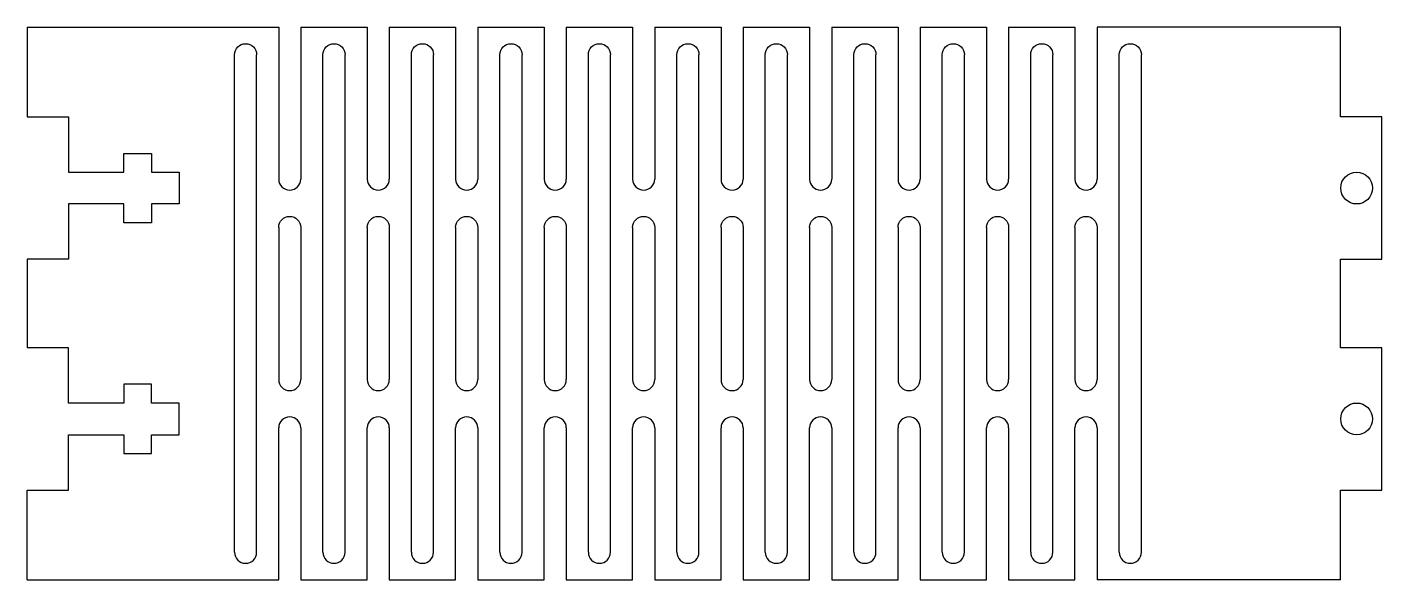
# Model space of a CAD drawing. Extents: x 0 to 4.9, y 0 to 2.
import ezdxf

# ---------------------------------------------------------------- set-up
doc = ezdxf.new("R2010")
doc.units = 0
doc.header["$MEASUREMENT"] = 0
doc.layers.add('VISIBLE', color=7, linetype='CONTINUOUS')

msp = doc.modelspace()

# ---------------------------------------------------------------- linework, layer by layer
at = {"layer": 'VISIBLE'}
for p, q in [((0, 2, 0.117), (0.91, 2, 0.117)), ((0, 2, 0.117), (0, 1.675, 0.117)), ((0.91, 2, 0.117), (0.91, 1.45, 0.117)), ((0.99, 2, 0.117), (1.23, 2, 0.117)), ((0.99, 2, 0.117), (0.99, 1.45, 0.117)), ((1.23, 2, 0.117), (1.23, 1.45, 0.117)), ((1.31, 2, 0.117), (1.55, 2, 0.117)), ((1.31, 2, 0.117), (1.31, 1.45, 0.117)), ((1.55, 2, 0.117), (1.55, 1.45, 0.117)), ((1.63, 2, 0.117), (1.87, 2, 0.117)), ((1.63, 2, 0.117), (1.63, 1.45, 0.117)), ((1.87, 2, 0.117), (1.87, 1.45, 0.117)), ((1.95, 2, 0.117), (2.19, 2, 0.117)), ((1.95, 2, 0.117), (1.95, 1.45, 0.117)), ((2.19, 2, 0.117), (2.19, 1.45, 0.117)), ((2.27, 2, 0.117), (2.51, 2, 0.117)), ((2.27, 2, 0.117), (2.27, 1.45, 0.117)), ((2.51, 2, 0.117), (2.51, 1.45, 0.117)), ((2.59, 2, 0.117), (2.83, 2, 0.117)), ((2.59, 2, 0.117), (2.59, 1.45, 0.117)), ((2.83, 2, 0.117), (2.83, 1.45, 0.117)), ((2.91, 2, 0.117), (3.15, 2, 0.117)), ((2.91, 2, 0.117), (2.91, 1.45, 0.117)), ((3.15, 2, 0.117), (3.15, 1.45, 0.117)), ((3.23, 2, 0.117), (3.47, 2, 0.117)), ((3.23, 2, 0.117), (3.23, 1.45, 0.117)), ((3.47, 2, 0.117), (3.47, 1.45, 0.117)), ((3.55, 2, 0.117), (3.79, 2, 0.117)), ((3.55, 2, 0.117), (3.55, 1.45, 0.117)), ((3.79, 2, 0.117), (3.79, 1.45, 0.117)), ((4.75, 2, 0.117), (3.87, 2, 0.117)), ((3.87, 2, 0.117), (3.87, 1.45, 0.117)), ((4.75, 1.675, 0.117), (4.75, 2, 0.117)), ((0.75, 0.1, 0.117), (0.75, 1.9, 0.117)), ((0.83, 0.1, 0.117), (0.83, 1.9, 0.117)), ((1.07, 0.1, 0.117), (1.07, 1.9, 0.117)), ((1.15, 0.1, 0.117), (1.15, 1.9, 0.117)), ((1.39, 0.1, 0.117), (1.39, 1.9, 0.117)), ((1.47, 0.1, 0.117), (1.47, 1.9, 0.117)), ((1.71, 0.1, 0.117), (1.71, 1.9, 0.117)), ((1.79, 0.1, 0.117), (1.79, 1.9, 0.117)), ((2.03, 0.1, 0.117), (2.03, 1.9, 0.117)), ((2.11, 0.1, 0.117), (2.11, 1.9, 0.117)), ((2.35, 0.1, 0.117), (2.35, 1.9, 0.117)), ((2.43, 0.1, 0.117), (2.43, 1.9, 0.117)), ((2.67, 0.1, 0.117), (2.67, 1.9, 0.117)), ((2.75, 0.1, 0.117), (2.75, 1.9, 0.117)), ((2.99, 0.1, 0.117), (2.99, 1.9, 0.117)), ((3.07, 0.1, 0.117), (3.07, 1.9, 0.117)), ((3.31, 0.1, 0.117), (3.31, 1.9, 0.117)), ((3.39, 0.1, 0.117), (3.39, 1.9, 0.117)), ((3.63, 0.1, 0.117), (3.63, 1.9, 0.117)), ((3.71, 0.1, 0.117), (3.71, 1.9, 0.117)), ((3.95, 0.1, 0.117), (3.95, 1.9, 0.117)), ((4.03, 0.1, 0.117), (4.03, 1.9, 0.117)), ((0, 1.675, 0.117), (0.15, 1.675, 0.117)), ((0.15, 1.675, 0.117), (0.15, 1.475, 0.117)), ((4.9, 1.675, 0.117), (4.75, 1.675, 0.117)), ((4.9, 1.16, 0.117), (4.9, 1.675, 0.117)), ((0.35, 1.475, 0.117), (0.35, 1.543, 0.117)), ((0.35, 1.543, 0.117), (0.45, 1.543, 0.117)), ((0.45, 1.543, 0.117), (0.45, 1.475, 0.117)), ((0.15, 1.475, 0.117), (0.35, 1.475, 0.117)), ((0.45, 1.475, 0.117), (0.55, 1.475, 0.117)), ((0.55, 1.475, 0.117), (0.55, 1.36, 0.117)), ((0.35, 1.36, 0.117), (0.15, 1.36, 0.117)), ((0.15, 1.36, 0.117), (0.15, 1.16, 0.117)), ((0.35, 1.292, 0.117), (0.35, 1.36, 0.117)), ((0.55, 1.36, 0.117), (0.45, 1.36, 0.117)), ((0.45, 1.36, 0.117), (0.45, 1.292, 0.117)), ((0.45, 1.292, 0.117), (0.35, 1.292, 0.117)), ((0.91, 1.275, 0.117), (0.91, 0.725, 0.117)), ((0.99, 1.275, 0.117), (0.99, 0.725, 0.117)), ((1.23, 1.275, 0.117), (1.23, 0.725, 0.117)), ((1.31, 1.275, 0.117), (1.31, 0.725, 0.117)), ((1.55, 1.275, 0.117), (1.55, 0.725, 0.117)), ((1.63, 1.275, 0.117), (1.63, 0.725, 0.117)), ((1.87, 1.275, 0.117), (1.87, 0.725, 0.117)), ((1.95, 1.275, 0.117), (1.95, 0.725, 0.117)), ((2.19, 1.275, 0.117), (2.19, 0.725, 0.117)), ((2.27, 1.275, 0.117), (2.27, 0.725, 0.117)), ((2.51, 1.275, 0.117), (2.51, 0.725, 0.117)), ((2.59, 1.275, 0.117), (2.59, 0.725, 0.117)), ((2.83, 1.275, 0.117), (2.83, 0.725, 0.117)), ((2.91, 1.275, 0.117), (2.91, 0.725, 0.117)), ((3.15, 1.275, 0.117), (3.15, 0.725, 0.117)), ((3.23, 1.275, 0.117), (3.23, 0.725, 0.117)), ((3.47, 1.275, 0.117), (3.47, 0.725, 0.117)), ((3.55, 1.275, 0.117), (3.55, 0.725, 0.117)), ((3.79, 1.275, 0.117), (3.79, 0.725, 0.117)), ((3.87, 1.275, 0.117), (3.87, 0.725, 0.117)), ((0.15, 1.16, 0.117), (0, 1.16, 0.117)), ((0, 1.16, 0.117), (0, 0.84, 0.117)), ((4.75, 0.84, 0.117), (4.75, 1.16, 0.117)), ((4.75, 1.16, 0.117), (4.9, 1.16, 0.117)), ((0.15, 0.84, 0.117), (0, 0.84, 0.117)), ((0.15, 0.64, 0.117), (0.15, 0.84, 0.117)), ((4.9, 0.84, 0.117), (4.75, 0.84, 0.117)), ((4.9, 0.325, 0.117), (4.9, 0.84, 0.117)), ((0.35, 0.708, 0.117), (0.35, 0.64, 0.117)), ((0.45, 0.708, 0.117), (0.35, 0.708, 0.117)), ((0.45, 0.64, 0.117), (0.45, 0.708, 0.117)), ((0.35, 0.64, 0.117), (0.15, 0.64, 0.117)), ((0.55, 0.64, 0.117), (0.45, 0.64, 0.117)), ((0.55, 0.525, 0.117), (0.55, 0.64, 0.117)), ((0.91, 0, 0.117), (0.91, 0.55, 0.117)), ((0.99, 0.55, 0.117), (0.99, 0, 0.117)), ((1.23, 0, 0.117), (1.23, 0.55, 0.117)), ((1.31, 0.55, 0.117), (1.31, 0, 0.117)), ((1.55, 0, 0.117), (1.55, 0.55, 0.117)), ((1.63, 0.55, 0.117), (1.63, 0, 0.117)), ((1.87, 0, 0.117), (1.87, 0.55, 0.117)), ((1.95, 0.55, 0.117), (1.95, 0, 0.117)), ((2.19, 0, 0.117), (2.19, 0.55, 0.117)), ((2.27, 0.55, 0.117), (2.27, 0, 0.117)), ((2.51, 0, 0.117), (2.51, 0.55, 0.117)), ((2.59, 0.55, 0.117), (2.59, 0, 0.117)), ((2.83, 0, 0.117), (2.83, 0.55, 0.117)), ((2.91, 0.55, 0.117), (2.91, 0, 0.117)), ((3.15, 0, 0.117), (3.15, 0.55, 0.117)), ((3.23, 0.55, 0.117), (3.23, 0, 0.117)), ((3.47, 0, 0.117), (3.47, 0.55, 0.117)), ((3.55, 0.55, 0.117), (3.55, 0, 0.117)), ((3.79, 0, 0.117), (3.79, 0.55, 0.117)), ((3.87, 0.55, 0.117), (3.87, 0, 0.117)), ((0.15, 0.525, 0.117), (0.35, 0.525, 0.117)), ((0.15, 0.325, 0.117), (0.15, 0.525, 0.117)), ((0.35, 0.525, 0.117), (0.35, 0.457, 0.117)), ((0.45, 0.525, 0.117), (0.55, 0.525, 0.117)), ((0.45, 0.457, 0.117), (0.45, 0.525, 0.117)), ((0.35, 0.457, 0.117), (0.45, 0.457, 0.117)), ((0, 0.325, 0.117), (0.15, 0.325, 0.117)), ((0, 0, 0.117), (0, 0.325, 0.117)), ((4.75, 0, 0.117), (4.75, 0.325, 0.117)), ((4.75, 0.325, 0.117), (4.9, 0.325, 0.117)), ((0, 0, 0.117), (0.91, 0, 0.117)), ((0.99, 0, 0.117), (1.23, 0, 0.117)), ((1.31, 0, 0.117), (1.55, 0, 0.117)), ((1.63, 0, 0.117), (1.87, 0, 0.117)), ((1.95, 0, 0.117), (2.19, 0, 0.117)), ((2.27, 0, 0.117), (2.51, 0, 0.117)), ((2.59, 0, 0.117), (2.83, 0, 0.117)), ((2.91, 0, 0.117), (3.15, 0, 0.117)), ((3.23, 0, 0.117), (3.47, 0, 0.117)), ((3.55, 0, 0.117), (3.79, 0, 0.117)), ((4.75, 0, 0.117), (3.87, 0, 0.117))]:
    msp.add_line(p, q, dxfattribs=at)
for centre in [(4.8085, 1.4175, 0.117), (4.8085, 0.5825, 0.117)]:
    msp.add_circle(centre, 0.0575, dxfattribs=at)
at = {"layer": 'VISIBLE', "extrusion": (0, 0, -1)}
for centre in [(-0.79, 1.9, -0.117), (-1.11, 1.9, -0.117), (-1.43, 1.9, -0.117), (-1.75, 1.9, -0.117), (-2.07, 1.9, -0.117), (-2.39, 1.9, -0.117), (-2.71, 1.9, -0.117), (-3.03, 1.9, -0.117), (-3.35, 1.9, -0.117), (-3.67, 1.9, -0.117), (-3.99, 1.9, -0.117), (-0.95, 1.275, -0.117), (-1.27, 1.275, -0.117), (-1.59, 1.275, -0.117), (-1.91, 1.275, -0.117), (-2.23, 1.275, -0.117), (-2.55, 1.275, -0.117), (-2.87, 1.275, -0.117), (-3.19, 1.275, -0.117), (-3.51, 1.275, -0.117), (-3.83, 1.275, -0.117)]:
    msp.add_arc(centre, 0.04, 0, 180, dxfattribs=at)
at = {"layer": 'VISIBLE'}
for centre, start, end in [((0.95, 1.45, 0.117), 180, 0), ((1.27, 1.45, 0.117), 180, 0), ((1.59, 1.45, 0.117), 180, 0), ((1.91, 1.45, 0.117), 180, 0), ((2.23, 1.45, 0.117), 180, 0), ((2.55, 1.45, 0.117), 180, 0), ((2.87, 1.45, 0.117), 180, 0), ((3.19, 1.45, 0.117), 180, 0), ((3.51, 1.45, 0.117), 180, 0), ((3.83, 1.45, 0.117), 180, 0), ((0.95, 0.725, 0.117), 180, 0), ((1.27, 0.725, 0.117), 180, 0), ((1.59, 0.725, 0.117), 180, 0), ((1.91, 0.725, 0.117), 180, 0), ((2.23, 0.725, 0.117), 180, 0), ((2.55, 0.725, 0.117), 180, 0), ((2.87, 0.725, 0.117), 180, 0), ((3.19, 0.725, 0.117), 180, 0), ((3.51, 0.725, 0.117), 180, 0), ((3.83, 0.725, 0.117), 180, 0), ((0.95, 0.55, 0.117), 0, 180), ((1.27, 0.55, 0.117), 0, 180), ((1.59, 0.55, 0.117), 0, 180), ((1.91, 0.55, 0.117), 0, 180), ((2.23, 0.55, 0.117), 0, 180), ((2.55, 0.55, 0.117), 0, 180), ((2.87, 0.55, 0.117), 0, 180), ((3.19, 0.55, 0.117), 0, 180), ((3.51, 0.55, 0.117), 0, 180), ((3.83, 0.55, 0.117), 0, 180), ((0.79, 0.1, 0.117), 180, 0), ((1.11, 0.1, 0.117), 180, 0), ((1.43, 0.1, 0.117), 180, 0), ((1.75, 0.1, 0.117), 180, 0), ((2.07, 0.1, 0.117), 180, 0), ((2.39, 0.1, 0.117), 180, 0), ((2.71, 0.1, 0.117), 180, 0), ((3.03, 0.1, 0.117), 180, 0), ((3.35, 0.1, 0.117), 180, 0), ((3.67, 0.1, 0.117), 180, 0), ((3.99, 0.1, 0.117), 180, 0)]:
    msp.add_arc(centre, 0.04, start, end, dxfattribs=at)

doc.saveas('drawing.dxf')
